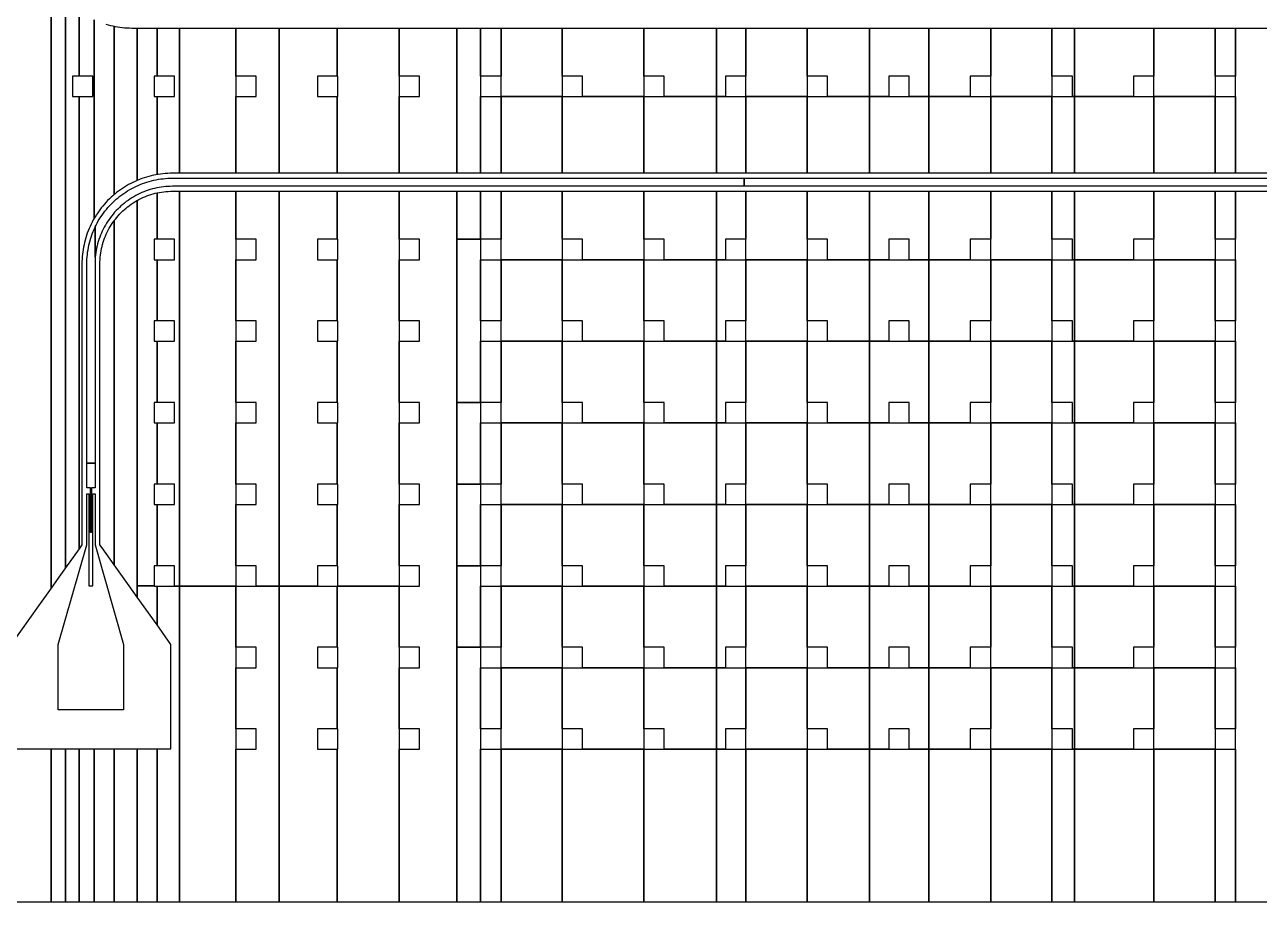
# Model space of a CAD drawing. Extents: x -4500 to 4500, y -3250 to 3250.
# Drawn here: x -1071 to 442, y -3250 to -2175 of the extents above; entities that cross this region are included whole.
import ezdxf

# ---------------------------------------------------------------- set-up
doc = ezdxf.new("R2010")
doc.units = 0
for name, color, linetype in [('L1D10', 1, 'CONTINUOUS'), ('L1D100', 4, 'CONTINUOUS'), ('L1D11', 2, 'CONTINUOUS')]:
    doc.layers.add(name, color=color, linetype=linetype)

# ---------------------------------------------------------------- blocks, each defined once
blk = doc.blocks.new('TOP_main_1_Cheese_100')
at = {"layer": 'L1D100'}
for points in [[(-1038.924, -2117.582), (-1038.924, -2865.181), (-1054.24, -2886.658), (-1087.5, -2933.299)], [(-985.869, -2168.599), (-985.869, -2411.656), (-987.1, -2413.81), (-988.497, -2416.413), (-989.825, -2419.053), (-991.081, -2421.728), (-992.266, -2424.434), (-993.379, -2427.172), (-994.418, -2429.938), (-995.384, -2432.731), (-996.274, -2435.548), (-997.09, -2438.388), (-997.829, -2441.249), (-998.492, -2444.129), (-999.078, -2447.025), (-999.587, -2449.936), (-1000.018, -2452.859), (-1000.371, -2455.792), (-1000.646, -2458.735), (-1000.843, -2461.683), (-1000.961, -2464.635), (-1001, -2467.59), (-1001, -2812), (-1004.572, -2817.009), (-1004.572, -2262.5), (-987.5, -2262.5), (-987.5, -2237.5), (-1004.572, -2237.5), (-1004.572, -2157.751)], [(-971.873, -2173.874), (-969.033, -2174.69), (-966.172, -2175.429), (-963.293, -2176.092), (-961.462, -2176.462), (-961.462, -2382.669), (-963.098, -2384.062), (-965.296, -2386.037), (-967.44, -2388.07), (-969.53, -2390.16), (-971.563, -2392.304), (-973.538, -2394.502), (-975.454, -2396.751), (-976.354, -2397.867), (-977.309, -2399.051), (-979.103, -2401.399), (-980.833, -2403.794), (-982.5, -2406.235), (-983.548, -2407.862), (-984.1, -2408.719), (-985.634, -2411.244), (-985.869, -2411.656), (-985.869, -2168.599)], [(506.006, -3250), (412.5, -3250), (412.5, -2378.6), (506.006, -2378.6)]]:
    blk.add_lwpolyline(points, dxfattribs=at)
for points in [[(-1038.924, -2865.181), (-1038.924, -2117.582), (-1038.319, -2118.787), (-1036.921, -2121.39), (-1035.455, -2123.956), (-1033.921, -2126.481), (-1032.321, -2128.965), (-1030.655, -2131.406), (-1029.351, -2133.21), (-1028.924, -2133.801), (-1027.131, -2136.149), (-1025.275, -2138.449), (-1023.359, -2140.698), (-1021.384, -2142.896), (-1020.981, -2143.32), (-1020.981, -2840.02), (-1029.351, -2851.757)], [(-1020.981, -2840.02), (-1020.981, -2143.32), (-1019.351, -2145.04), (-1017.262, -2147.13), (-1015.117, -2149.163), (-1012.92, -2151.138), (-1010.67, -2153.054), (-1008.37, -2154.909), (-1006.022, -2156.703), (-1004.572, -2157.751), (-1004.572, -2237.5), (-1012.5, -2237.5), (-1012.5, -2262.5), (-1004.572, -2262.5), (-1004.572, -2817.009)], [(-961.462, -2382.669), (-961.462, -2176.462), (-960.397, -2176.678), (-957.486, -2177.187), (-954.563, -2177.618), (-951.629, -2177.971), (-948.687, -2178.246), (-945.739, -2178.443), (-945.175, -2178.465), (-942.786, -2178.561), (-939.831, -2178.6), (-933.351, -2178.6), (-933.351, -2365.415), (-935.872, -2366.519), (-938.547, -2367.775), (-941.187, -2369.103), (-943.79, -2370.5), (-945.175, -2371.292), (-946.356, -2371.966), (-948.881, -2373.5), (-951.365, -2375.1), (-953.806, -2376.767), (-956.201, -2378.497), (-958.549, -2380.291), (-960.849, -2382.146)], [(-933.351, -2365.415), (-933.351, -2178.6), (-909, -2178.6), (-909, -2237.5), (-912.5, -2237.5), (-912.5, -2262.5), (-909, -2262.5), (-909, -2358.247), (-910.575, -2358.522), (-913.471, -2359.108), (-916.351, -2359.771), (-919.212, -2360.51), (-922.052, -2361.326), (-924.869, -2362.216), (-927.662, -2363.182), (-930.428, -2364.221), (-933.166, -2365.334)], [(-909, -2358.247), (-909, -2262.5), (-887.5, -2262.5), (-887.5, -2237.5), (-909, -2237.5), (-909, -2178.6), (-881.533, -2178.6), (-881.533, -2356.6), (-890.01, -2356.6), (-892.965, -2356.639), (-895.917, -2356.757), (-898.865, -2356.954), (-901.808, -2357.229), (-904.741, -2357.582), (-907.664, -2358.013)], [(-881.533, -2356.6), (-881.533, -2178.6), (-812.5, -2178.6), (-812.5, -2356.6)], [(-812.5, -2356.6), (-812.5, -2262.5), (-787.5, -2262.5), (-787.5, -2237.5), (-812.5, -2237.5), (-812.5, -2178.6), (-759.269, -2178.6), (-759.269, -2356.6)], [(-759.269, -2356.6), (-759.269, -2178.6), (-688.166, -2178.6), (-688.166, -2237.5), (-712.5, -2237.5), (-712.5, -2262.5), (-688.166, -2262.5), (-688.166, -2356.6)], [(-688.166, -2356.6), (-688.166, -2262.5), (-687.5, -2262.5), (-687.5, -2237.5), (-688.166, -2237.5), (-688.166, -2178.6), (-612.5, -2178.6), (-612.5, -2356.6)], [(-612.5, -2356.6), (-612.5, -2262.5), (-587.5, -2262.5), (-587.5, -2237.5), (-612.5, -2237.5), (-612.5, -2178.6), (-541.621, -2178.6), (-541.621, -2356.6)], [(-541.621, -2356.6), (-541.621, -2178.6), (-512.5, -2178.6), (-512.5, -2356.6)], [(-512.5, -2237.5), (-512.5, -2178.6), (-487.5, -2178.6), (-487.5, -2237.5)], [(-487.5, -2262.5), (-487.5, -2178.6), (-412.5, -2178.6), (-412.5, -2262.5)], [(-387.5, -2262.5), (-387.5, -2237.5), (-412.5, -2237.5), (-412.5, -2178.6), (-312.5, -2178.6), (-312.5, -2262.5)], [(-287.5, -2262.5), (-287.5, -2237.5), (-312.5, -2237.5), (-312.5, -2178.6), (-223.313, -2178.6), (-223.313, -2262.5)], [(-223.313, -2262.5), (-223.313, -2178.6), (-187.5, -2178.6), (-187.5, -2237.5), (-212.5, -2237.5), (-212.5, -2262.5)], [(-187.5, -2262.5), (-187.5, -2178.6), (-112.5, -2178.6), (-112.5, -2262.5)], [(-87.5, -2262.5), (-87.5, -2237.5), (-112.5, -2237.5), (-112.5, -2178.6), (-35.922, -2178.6), (-35.922, -2262.5)], [(-35.922, -2262.5), (-35.922, -2178.6), (36.508, -2178.6), (36.508, -2262.5), (12.5, -2262.5), (12.5, -2237.5), (-12.5, -2237.5), (-12.5, -2262.5)], [(36.508, -2262.5), (36.508, -2178.6), (112.5, -2178.6), (112.5, -2237.5), (87.5, -2237.5), (87.5, -2262.5)], [(112.5, -2262.5), (112.5, -2178.6), (187.5, -2178.6), (187.5, -2262.5)], [(212.5, -2262.5), (212.5, -2237.5), (187.5, -2237.5), (187.5, -2178.6), (214.98, -2178.6), (214.98, -2262.5)], [(214.98, -2262.5), (214.98, -2178.6), (312.5, -2178.6), (312.5, -2237.5), (287.5, -2237.5), (287.5, -2262.5)], [(312.5, -2262.5), (312.5, -2178.6), (387.5, -2178.6), (387.5, -2262.5)], [(387.5, -2237.5), (387.5, -2178.6), (412.5, -2178.6), (412.5, -2237.5)], [(412.5, -2356.6), (412.5, -2178.6), (506.006, -2178.6), (506.006, -2237.5), (487.5, -2237.5), (487.5, -2262.5), (506.006, -2262.5), (506.006, -2356.6)], [(-512.5, -2356.6), (-512.5, -2262.5), (-487.5, -2262.5), (-487.5, -2356.6)], [(-487.5, -2356.6), (-487.5, -2262.5), (-412.5, -2262.5), (-412.5, -2356.6)], [(-412.5, -2356.6), (-412.5, -2262.5), (-312.5, -2262.5), (-312.5, -2356.6)], [(-312.5, -2356.6), (-312.5, -2262.5), (-223.313, -2262.5), (-223.313, -2356.6)], [(-223.313, -2356.6), (-223.313, -2262.5), (-187.5, -2262.5), (-187.5, -2356.6)], [(-187.5, -2356.6), (-187.5, -2262.5), (-112.5, -2262.5), (-112.5, -2356.6)], [(-112.5, -2356.6), (-112.5, -2262.5), (-35.922, -2262.5), (-35.922, -2356.6)], [(-35.922, -2356.6), (-35.922, -2262.5), (36.508, -2262.5), (36.508, -2356.6)], [(36.508, -2356.6), (36.508, -2262.5), (112.5, -2262.5), (112.5, -2356.6)], [(112.5, -2356.6), (112.5, -2262.5), (187.5, -2262.5), (187.5, -2356.6)], [(187.5, -2356.6), (187.5, -2262.5), (214.98, -2262.5), (214.98, -2356.6)], [(214.98, -2356.6), (214.98, -2262.5), (312.5, -2262.5), (312.5, -2356.6)], [(312.5, -2356.6), (312.5, -2262.5), (387.5, -2262.5), (387.5, -2356.6)], [(387.5, -2356.6), (387.5, -2262.5), (412.5, -2262.5), (412.5, -2356.6)], [(-933.351, -2876.013), (-943.206, -2862.194), (-945.175, -2859.432), (-961.462, -2836.593), (-961.462, -2414.553), (-960.061, -2412.708), (-958.372, -2410.617), (-956.62, -2408.579), (-954.807, -2406.594), (-952.935, -2404.665), (-951.006, -2402.793), (-949.021, -2400.98), (-946.983, -2399.228), (-945.175, -2397.768), (-944.892, -2397.539), (-942.751, -2395.913), (-940.562, -2394.353), (-938.327, -2392.859), (-936.048, -2391.434), (-933.727, -2390.078), (-933.351, -2389.874)], [(-933.351, -2862.194), (-933.351, -2389.874), (-931.366, -2388.793), (-928.967, -2387.58), (-926.533, -2386.44), (-924.065, -2385.374), (-921.566, -2384.383), (-919.039, -2383.468), (-916.485, -2382.629), (-913.907, -2381.869), (-911.307, -2381.186), (-909, -2380.654), (-909, -2437.5), (-912.5, -2437.5), (-912.5, -2462.5), (-909, -2462.5), (-909, -2537.5), (-912.5, -2537.5), (-912.5, -2562.5), (-909, -2562.5), (-909, -2637.5), (-912.5, -2637.5), (-912.5, -2662.5), (-909, -2662.5), (-909, -2737.5), (-912.5, -2737.5), (-912.5, -2762.5), (-909, -2762.5), (-909, -2837.5), (-912.5, -2837.5), (-912.5, -2862.194)], [(-887.5, -2862.5), (-887.5, -2837.5), (-909, -2837.5), (-909, -2762.5), (-887.5, -2762.5), (-887.5, -2737.5), (-909, -2737.5), (-909, -2662.5), (-887.5, -2662.5), (-887.5, -2637.5), (-909, -2637.5), (-909, -2562.5), (-887.5, -2562.5), (-887.5, -2537.5), (-909, -2537.5), (-909, -2462.5), (-887.5, -2462.5), (-887.5, -2437.5), (-909, -2437.5), (-909, -2380.654), (-908.687, -2380.582), (-906.051, -2380.058), (-903.4, -2379.613), (-900.737, -2379.249), (-898.063, -2378.965), (-895.383, -2378.762), (-892.698, -2378.641), (-890.01, -2378.6), (-881.533, -2378.6), (-881.533, -2862.5)], [(-881.533, -2862.5), (-881.533, -2378.6), (-812.5, -2378.6), (-812.5, -2862.5)], [(-787.5, -2862.5), (-787.5, -2837.5), (-812.5, -2837.5), (-812.5, -2762.5), (-787.5, -2762.5), (-787.5, -2737.5), (-812.5, -2737.5), (-812.5, -2662.5), (-787.5, -2662.5), (-787.5, -2637.5), (-812.5, -2637.5), (-812.5, -2562.5), (-787.5, -2562.5), (-787.5, -2537.5), (-812.5, -2537.5), (-812.5, -2462.5), (-787.5, -2462.5), (-787.5, -2437.5), (-812.5, -2437.5), (-812.5, -2378.6), (-759.269, -2378.6), (-759.269, -2862.5)], [(-759.269, -2862.5), (-759.269, -2378.6), (-688.166, -2378.6), (-688.166, -2437.5), (-712.5, -2437.5), (-712.5, -2462.5), (-688.166, -2462.5), (-688.166, -2537.5), (-712.5, -2537.5), (-712.5, -2562.5), (-688.166, -2562.5), (-688.166, -2637.5), (-712.5, -2637.5), (-712.5, -2662.5), (-688.166, -2662.5), (-688.166, -2737.5), (-712.5, -2737.5), (-712.5, -2762.5), (-688.166, -2762.5), (-688.166, -2837.5), (-712.5, -2837.5), (-712.5, -2862.5)], [(-687.5, -2862.5), (-687.5, -2837.5), (-688.166, -2837.5), (-688.166, -2762.5), (-687.5, -2762.5), (-687.5, -2737.5), (-688.166, -2737.5), (-688.166, -2662.5), (-687.5, -2662.5), (-687.5, -2637.5), (-688.166, -2637.5), (-688.166, -2562.5), (-687.5, -2562.5), (-687.5, -2537.5), (-688.166, -2537.5), (-688.166, -2462.5), (-687.5, -2462.5), (-687.5, -2437.5), (-688.166, -2437.5), (-688.166, -2378.6), (-612.5, -2378.6), (-612.5, -2862.5)], [(-612.5, -3250), (-612.5, -3062.5), (-587.5, -3062.5), (-587.5, -3037.5), (-612.5, -3037.5), (-612.5, -2962.5), (-587.5, -2962.5), (-587.5, -2937.5), (-612.5, -2937.5), (-612.5, -2862.5), (-587.5, -2862.5), (-587.5, -2837.5), (-612.5, -2837.5), (-612.5, -2762.5), (-587.5, -2762.5), (-587.5, -2737.5), (-612.5, -2737.5), (-612.5, -2662.5), (-587.5, -2662.5), (-587.5, -2637.5), (-612.5, -2637.5), (-612.5, -2562.5), (-587.5, -2562.5), (-587.5, -2537.5), (-612.5, -2537.5), (-612.5, -2462.5), (-587.5, -2462.5), (-587.5, -2437.5), (-612.5, -2437.5), (-612.5, -2378.6), (-541.621, -2378.6), (-541.621, -3250)], [(-541.621, -2437.5), (-541.621, -2378.6), (-512.5, -2378.6), (-512.5, -2437.5)], [(-512.5, -2437.5), (-512.5, -2378.6), (-487.5, -2378.6), (-487.5, -2437.5)], [(-487.5, -2462.5), (-487.5, -2378.6), (-412.5, -2378.6), (-412.5, -2462.5)], [(-387.5, -2462.5), (-387.5, -2437.5), (-412.5, -2437.5), (-412.5, -2378.6), (-312.5, -2378.6), (-312.5, -2462.5)], [(-287.5, -2462.5), (-287.5, -2437.5), (-312.5, -2437.5), (-312.5, -2378.6), (-223.313, -2378.6), (-223.313, -2462.5)], [(-223.313, -2462.5), (-223.313, -2378.6), (-187.5, -2378.6), (-187.5, -2437.5), (-212.5, -2437.5), (-212.5, -2462.5)], [(-187.5, -2462.5), (-187.5, -2378.6), (-112.5, -2378.6), (-112.5, -2462.5)], [(-87.5, -2462.5), (-87.5, -2437.5), (-112.5, -2437.5), (-112.5, -2378.6), (-35.922, -2378.6), (-35.922, -2462.5)], [(-35.922, -2462.5), (-35.922, -2378.6), (36.508, -2378.6), (36.508, -2462.5), (12.5, -2462.5), (12.5, -2437.5), (-12.5, -2437.5), (-12.5, -2462.5)], [(36.508, -2462.5), (36.508, -2378.6), (112.5, -2378.6), (112.5, -2437.5), (87.5, -2437.5), (87.5, -2462.5)], [(112.5, -2462.5), (112.5, -2378.6), (187.5, -2378.6), (187.5, -2462.5)], [(212.5, -2462.5), (212.5, -2437.5), (187.5, -2437.5), (187.5, -2378.6), (214.98, -2378.6), (214.98, -2462.5)], [(214.98, -2462.5), (214.98, -2378.6), (312.5, -2378.6), (312.5, -2437.5), (287.5, -2437.5), (287.5, -2462.5)], [(312.5, -2462.5), (312.5, -2378.6), (387.5, -2378.6), (387.5, -2462.5)], [(387.5, -2437.5), (387.5, -2378.6), (412.5, -2378.6), (412.5, -2437.5)], [(-961.462, -2836.593), (-976.354, -2815.71), (-979, -2812), (-979, -2467.59), (-978.959, -2464.902), (-978.85, -2462.5), (-978.838, -2462.217), (-978.635, -2459.537), (-978.351, -2456.863), (-977.987, -2454.2), (-977.542, -2451.549), (-977.018, -2448.913), (-976.414, -2446.293), (-976.354, -2446.065), (-975.731, -2443.693), (-974.971, -2441.115), (-974.132, -2438.561), (-973.217, -2436.034), (-972.226, -2433.535), (-971.16, -2431.067), (-970.02, -2428.633), (-968.807, -2426.234), (-967.522, -2423.873), (-966.166, -2421.552), (-964.741, -2419.273), (-963.247, -2417.038), (-961.687, -2414.849), (-961.462, -2414.553)], [(-541.621, -2637.5), (-541.621, -2437.5), (-512.5, -2437.5), (-512.5, -2637.5)], [(-512.5, -2537.5), (-512.5, -2462.5), (-487.5, -2462.5), (-487.5, -2537.5)], [(-487.5, -2562.5), (-487.5, -2462.5), (-412.5, -2462.5), (-412.5, -2562.5)], [(-387.5, -2562.5), (-387.5, -2537.5), (-412.5, -2537.5), (-412.5, -2462.5), (-312.5, -2462.5), (-312.5, -2562.5)], [(-287.5, -2562.5), (-287.5, -2537.5), (-312.5, -2537.5), (-312.5, -2462.5), (-223.313, -2462.5), (-223.313, -2562.5)], [(-223.313, -2562.5), (-223.313, -2462.5), (-187.5, -2462.5), (-187.5, -2537.5), (-212.5, -2537.5), (-212.5, -2562.5)], [(-187.5, -2562.5), (-187.5, -2462.5), (-112.5, -2462.5), (-112.5, -2562.5)], [(-87.5, -2562.5), (-87.5, -2537.5), (-112.5, -2537.5), (-112.5, -2462.5), (-35.922, -2462.5), (-35.922, -2562.5)], [(-35.922, -2562.5), (-35.922, -2462.5), (36.508, -2462.5), (36.508, -2562.5), (12.5, -2562.5), (12.5, -2537.5), (-12.5, -2537.5), (-12.5, -2562.5)], [(36.508, -2562.5), (36.508, -2462.5), (112.5, -2462.5), (112.5, -2537.5), (87.5, -2537.5), (87.5, -2562.5)], [(112.5, -2562.5), (112.5, -2462.5), (187.5, -2462.5), (187.5, -2562.5)], [(212.5, -2562.5), (212.5, -2537.5), (187.5, -2537.5), (187.5, -2462.5), (214.98, -2462.5), (214.98, -2562.5)], [(214.98, -2562.5), (214.98, -2462.5), (312.5, -2462.5), (312.5, -2537.5), (287.5, -2537.5), (287.5, -2562.5)], [(312.5, -2562.5), (312.5, -2462.5), (387.5, -2462.5), (387.5, -2562.5)], [(387.5, -2537.5), (387.5, -2462.5), (412.5, -2462.5), (412.5, -2537.5)], [(-512.5, -2637.5), (-512.5, -2562.5), (-487.5, -2562.5), (-487.5, -2637.5)], [(-487.5, -2662.5), (-487.5, -2562.5), (-412.5, -2562.5), (-412.5, -2662.5)], [(-387.5, -2662.5), (-387.5, -2637.5), (-412.5, -2637.5), (-412.5, -2562.5), (-312.5, -2562.5), (-312.5, -2662.5)], [(-287.5, -2662.5), (-287.5, -2637.5), (-312.5, -2637.5), (-312.5, -2562.5), (-223.313, -2562.5), (-223.313, -2662.5)], [(-223.313, -2662.5), (-223.313, -2562.5), (-187.5, -2562.5), (-187.5, -2637.5), (-212.5, -2637.5), (-212.5, -2662.5)], [(-187.5, -2662.5), (-187.5, -2562.5), (-112.5, -2562.5), (-112.5, -2662.5)], [(-87.5, -2662.5), (-87.5, -2637.5), (-112.5, -2637.5), (-112.5, -2562.5), (-35.922, -2562.5), (-35.922, -2662.5)], [(-35.922, -2662.5), (-35.922, -2562.5), (36.508, -2562.5), (36.508, -2662.5), (12.5, -2662.5), (12.5, -2637.5), (-12.5, -2637.5), (-12.5, -2662.5)], [(36.508, -2662.5), (36.508, -2562.5), (112.5, -2562.5), (112.5, -2637.5), (87.5, -2637.5), (87.5, -2662.5)], [(112.5, -2662.5), (112.5, -2562.5), (187.5, -2562.5), (187.5, -2662.5)], [(212.5, -2662.5), (212.5, -2637.5), (187.5, -2637.5), (187.5, -2562.5), (214.98, -2562.5), (214.98, -2662.5)], [(214.98, -2662.5), (214.98, -2562.5), (312.5, -2562.5), (312.5, -2637.5), (287.5, -2637.5), (287.5, -2662.5)], [(312.5, -2662.5), (312.5, -2562.5), (387.5, -2562.5), (387.5, -2662.5)], [(387.5, -2637.5), (387.5, -2562.5), (412.5, -2562.5), (412.5, -2637.5)], [(-541.621, -2737.5), (-541.621, -2637.5), (-512.5, -2637.5), (-512.5, -2737.5)], [(-512.5, -2737.5), (-512.5, -2662.5), (-487.5, -2662.5), (-487.5, -2737.5)], [(-487.5, -2762.5), (-487.5, -2662.5), (-412.5, -2662.5), (-412.5, -2762.5)], [(-387.5, -2762.5), (-387.5, -2737.5), (-412.5, -2737.5), (-412.5, -2662.5), (-312.5, -2662.5), (-312.5, -2762.5)], [(-287.5, -2762.5), (-287.5, -2737.5), (-312.5, -2737.5), (-312.5, -2662.5), (-223.313, -2662.5), (-223.313, -2762.5)], [(-223.313, -2762.5), (-223.313, -2662.5), (-187.5, -2662.5), (-187.5, -2737.5), (-212.5, -2737.5), (-212.5, -2762.5)], [(-187.5, -2762.5), (-187.5, -2662.5), (-112.5, -2662.5), (-112.5, -2762.5)], [(-87.5, -2762.5), (-87.5, -2737.5), (-112.5, -2737.5), (-112.5, -2662.5), (-35.922, -2662.5), (-35.922, -2762.5)], [(-35.922, -2762.5), (-35.922, -2662.5), (36.508, -2662.5), (36.508, -2762.5), (12.5, -2762.5), (12.5, -2737.5), (-12.5, -2737.5), (-12.5, -2762.5)], [(36.508, -2762.5), (36.508, -2662.5), (112.5, -2662.5), (112.5, -2737.5), (87.5, -2737.5), (87.5, -2762.5)], [(112.5, -2762.5), (112.5, -2662.5), (187.5, -2662.5), (187.5, -2762.5)], [(212.5, -2762.5), (212.5, -2737.5), (187.5, -2737.5), (187.5, -2662.5), (214.98, -2662.5), (214.98, -2762.5)], [(214.98, -2762.5), (214.98, -2662.5), (312.5, -2662.5), (312.5, -2737.5), (287.5, -2737.5), (287.5, -2762.5)], [(312.5, -2762.5), (312.5, -2662.5), (387.5, -2662.5), (387.5, -2762.5)], [(387.5, -2737.5), (387.5, -2662.5), (412.5, -2662.5), (412.5, -2737.5)], [(-541.621, -2837.5), (-541.621, -2737.5), (-512.5, -2737.5), (-512.5, -2837.5)], [(-512.5, -2837.5), (-512.5, -2762.5), (-487.5, -2762.5), (-487.5, -2837.5)], [(-487.5, -2862.5), (-487.5, -2762.5), (-412.5, -2762.5), (-412.5, -2862.5)], [(-387.5, -2862.5), (-387.5, -2837.5), (-412.5, -2837.5), (-412.5, -2762.5), (-312.5, -2762.5), (-312.5, -2862.5)], [(-287.5, -2862.5), (-287.5, -2837.5), (-312.5, -2837.5), (-312.5, -2762.5), (-223.313, -2762.5), (-223.313, -2862.5)], [(-223.313, -2862.5), (-223.313, -2762.5), (-187.5, -2762.5), (-187.5, -2837.5), (-212.5, -2837.5), (-212.5, -2862.5)], [(-187.5, -2862.5), (-187.5, -2762.5), (-112.5, -2762.5), (-112.5, -2862.5)], [(-87.5, -2862.5), (-87.5, -2837.5), (-112.5, -2837.5), (-112.5, -2762.5), (-35.922, -2762.5), (-35.922, -2862.5)], [(-35.922, -2862.5), (-35.922, -2762.5), (36.508, -2762.5), (36.508, -2862.5), (12.5, -2862.5), (12.5, -2837.5), (-12.5, -2837.5), (-12.5, -2862.5)], [(36.508, -2862.5), (36.508, -2762.5), (112.5, -2762.5), (112.5, -2837.5), (87.5, -2837.5), (87.5, -2862.5)], [(112.5, -2862.5), (112.5, -2762.5), (187.5, -2762.5), (187.5, -2862.5)], [(212.5, -2862.5), (212.5, -2837.5), (187.5, -2837.5), (187.5, -2762.5), (214.98, -2762.5), (214.98, -2862.5)], [(214.98, -2862.5), (214.98, -2762.5), (312.5, -2762.5), (312.5, -2837.5), (287.5, -2837.5), (287.5, -2862.5)], [(312.5, -2862.5), (312.5, -2762.5), (387.5, -2762.5), (387.5, -2862.5)], [(387.5, -2837.5), (387.5, -2762.5), (412.5, -2762.5), (412.5, -2837.5)], [(-541.621, -2937.5), (-541.621, -2837.5), (-512.5, -2837.5), (-512.5, -2937.5)], [(-909, -2910.161), (-933.351, -2876.013), (-933.351, -2862.194), (-912.5, -2862.194), (-912.282, -2862.5), (-909, -2862.5)], [(-909, -3250), (-909, -3062), (-892, -3062), (-892, -2934), (-909, -2910.161), (-909, -2862.5), (-881.533, -2862.5), (-881.533, -3250)], [(-881.533, -3250), (-881.533, -2862.5), (-812.5, -2862.5), (-812.5, -3250)], [(-812.5, -3250), (-812.5, -3062.5), (-787.5, -3062.5), (-787.5, -3037.5), (-812.5, -3037.5), (-812.5, -2962.5), (-787.5, -2962.5), (-787.5, -2937.5), (-812.5, -2937.5), (-812.5, -2862.5), (-759.269, -2862.5), (-759.269, -3250)], [(-759.269, -3250), (-759.269, -2862.5), (-688.166, -2862.5), (-688.166, -2937.5), (-712.5, -2937.5), (-712.5, -2962.5), (-688.166, -2962.5), (-688.166, -3037.5), (-712.5, -3037.5), (-712.5, -3062.5), (-688.166, -3062.5), (-688.166, -3250)], [(-688.166, -3250), (-688.166, -3062.5), (-687.5, -3062.5), (-687.5, -3037.5), (-688.166, -3037.5), (-688.166, -2962.5), (-687.5, -2962.5), (-687.5, -2937.5), (-688.166, -2937.5), (-688.166, -2862.5), (-612.5, -2862.5), (-612.5, -3250)], [(-512.5, -2937.5), (-512.5, -2862.5), (-487.5, -2862.5), (-487.5, -2937.5)], [(-487.5, -2962.5), (-487.5, -2862.5), (-412.5, -2862.5), (-412.5, -2962.5)], [(-387.5, -2962.5), (-387.5, -2937.5), (-412.5, -2937.5), (-412.5, -2862.5), (-312.5, -2862.5), (-312.5, -2962.5)], [(-287.5, -2962.5), (-287.5, -2937.5), (-312.5, -2937.5), (-312.5, -2862.5), (-223.313, -2862.5), (-223.313, -2962.5)], [(-223.313, -2962.5), (-223.313, -2862.5), (-187.5, -2862.5), (-187.5, -2937.5), (-212.5, -2937.5), (-212.5, -2962.5)], [(-187.5, -2962.5), (-187.5, -2862.5), (-112.5, -2862.5), (-112.5, -2962.5)], [(-87.5, -2962.5), (-87.5, -2937.5), (-112.5, -2937.5), (-112.5, -2862.5), (-35.922, -2862.5), (-35.922, -2962.5)], [(-35.922, -2962.5), (-35.922, -2862.5), (36.508, -2862.5), (36.508, -2962.5), (12.5, -2962.5), (12.5, -2937.5), (-12.5, -2937.5), (-12.5, -2962.5)], [(36.508, -2962.5), (36.508, -2862.5), (112.5, -2862.5), (112.5, -2937.5), (87.5, -2937.5), (87.5, -2962.5)], [(112.5, -2962.5), (112.5, -2862.5), (187.5, -2862.5), (187.5, -2962.5)], [(212.5, -2962.5), (212.5, -2937.5), (187.5, -2937.5), (187.5, -2862.5), (214.98, -2862.5), (214.98, -2962.5)], [(214.98, -2962.5), (214.98, -2862.5), (312.5, -2862.5), (312.5, -2937.5), (287.5, -2937.5), (287.5, -2962.5)], [(312.5, -2962.5), (312.5, -2862.5), (387.5, -2862.5), (387.5, -2962.5)], [(387.5, -2937.5), (387.5, -2862.5), (412.5, -2862.5), (412.5, -2937.5)], [(-541.621, -3250), (-541.621, -2937.5), (-512.5, -2937.5), (-512.5, -3250)], [(-512.5, -3037.5), (-512.5, -2962.5), (-487.5, -2962.5), (-487.5, -3037.5)], [(-487.5, -3062.5), (-487.5, -2962.5), (-412.5, -2962.5), (-412.5, -3062.5)], [(-387.5, -3062.5), (-387.5, -3037.5), (-412.5, -3037.5), (-412.5, -2962.5), (-312.5, -2962.5), (-312.5, -3062.5)], [(-287.5, -3062.5), (-287.5, -3037.5), (-312.5, -3037.5), (-312.5, -2962.5), (-223.313, -2962.5), (-223.313, -3062.5)], [(-223.313, -3062.5), (-223.313, -2962.5), (-187.5, -2962.5), (-187.5, -3037.5), (-212.5, -3037.5), (-212.5, -3062.5)], [(-187.5, -3062.5), (-187.5, -2962.5), (-112.5, -2962.5), (-112.5, -3062.5)], [(-87.5, -3062.5), (-87.5, -3037.5), (-112.5, -3037.5), (-112.5, -2962.5), (-35.922, -2962.5), (-35.922, -3062.5)], [(-35.922, -3062.5), (-35.922, -2962.5), (36.508, -2962.5), (36.508, -3062.5), (12.5, -3062.5), (12.5, -3037.5), (-12.5, -3037.5), (-12.5, -3062.5)], [(36.508, -3062.5), (36.508, -2962.5), (112.5, -2962.5), (112.5, -3037.5), (87.5, -3037.5), (87.5, -3062.5)], [(112.5, -3062.5), (112.5, -2962.5), (187.5, -2962.5), (187.5, -3062.5)], [(212.5, -3062.5), (212.5, -3037.5), (187.5, -3037.5), (187.5, -2962.5), (214.98, -2962.5), (214.98, -3062.5)], [(214.98, -3062.5), (214.98, -2962.5), (312.5, -2962.5), (312.5, -3037.5), (287.5, -3037.5), (287.5, -3062.5)], [(312.5, -3062.5), (312.5, -2962.5), (387.5, -2962.5), (387.5, -3062.5)], [(387.5, -3037.5), (387.5, -2962.5), (412.5, -2962.5), (412.5, -3037.5)], [(-1087.5, -3250), (-1087.5, -3062), (-1038.924, -3062), (-1038.924, -3250)], [(-1038.924, -3250), (-1038.924, -3062), (-1020.981, -3062), (-1020.981, -3250)], [(-1020.981, -3250), (-1020.981, -3062), (-1004.572, -3062), (-1004.572, -3250)], [(-1004.572, -3250), (-1004.572, -3062), (-985.869, -3062), (-985.869, -3250)], [(-985.869, -3250), (-985.869, -3062), (-961.462, -3062), (-961.462, -3250)], [(-961.462, -3250), (-961.462, -3062), (-933.351, -3062), (-933.351, -3250)], [(-933.351, -3250), (-933.351, -3062), (-909, -3062), (-909, -3250)], [(-512.5, -3250), (-512.5, -3062.5), (-487.5, -3062.5), (-487.5, -3250)], [(-487.5, -3250), (-487.5, -3062.5), (-412.5, -3062.5), (-412.5, -3250)], [(-412.5, -3250), (-412.5, -3062.5), (-312.5, -3062.5), (-312.5, -3250)], [(-312.5, -3250), (-312.5, -3062.5), (-223.313, -3062.5), (-223.313, -3250)], [(-223.313, -3250), (-223.313, -3062.5), (-187.5, -3062.5), (-187.5, -3250)], [(-187.5, -3250), (-187.5, -3062.5), (-112.5, -3062.5), (-112.5, -3250)], [(-112.5, -3250), (-112.5, -3062.5), (-35.922, -3062.5), (-35.922, -3250)], [(-35.922, -3250), (-35.922, -3062.5), (36.508, -3062.5), (36.508, -3250)], [(36.508, -3250), (36.508, -3062.5), (112.5, -3062.5), (112.5, -3250)], [(112.5, -3250), (112.5, -3062.5), (187.5, -3062.5), (187.5, -3250)], [(187.5, -3250), (187.5, -3062.5), (214.98, -3062.5), (214.98, -3250)], [(214.98, -3250), (214.98, -3062.5), (312.5, -3062.5), (312.5, -3250)], [(312.5, -3250), (312.5, -3062.5), (387.5, -3062.5), (387.5, -3250)], [(387.5, -3250), (387.5, -3062.5), (412.5, -3062.5), (412.5, -3250)]]:
    blk.add_lwpolyline(points, close=True, dxfattribs=at)
blk = doc.blocks.new('TOP_main_1')
at = {"layer": 'L1D10'}
for points in [[(-990.5, -2797), (-990.5, -2742), (-995, -2742), (-995, -2712), (-985, -2712), (-985, -2742), (-989.5, -2742), (-989.5, -2797), (-989.5, -2797)], [(-1030, -3014), (-1030, -2934), (-995, -2812), (-995, -2812), (-995, -2749.5), (-992.5, -2749.5), (-992.5, -2862), (-987.5, -2862), (-987.5, -2749.5), (-985, -2749.5), (-985, -2812), (-950, -2934), (-950, -3014)]]:
    blk.add_lwpolyline(points, close=True, dxfattribs=at)
at = {"layer": 'L1D11'}
blk.add_lwpolyline([(949.831, -2372.6), (-189.639, -2372.6), (-189.639, -2362.6), (949.831, -2362.6)], dxfattribs=at)
for points in [[(-984.639, -2459.311), (-984.639, -2422.128), (-983.688, -2420.184), (-982.346, -2417.62), (-980.934, -2415.095), (-979.453, -2412.61), (-977.904, -2410.166), (-976.288, -2407.766), (-974.607, -2405.411), (-972.862, -2403.104), (-971.054, -2400.845), (-969.184, -2398.638), (-967.254, -2396.482), (-965.265, -2394.381), (-963.219, -2392.335), (-961.118, -2390.346), (-958.962, -2388.416), (-956.755, -2386.546), (-954.496, -2384.738), (-952.189, -2382.993), (-949.834, -2381.312), (-947.434, -2379.696), (-944.99, -2378.147), (-942.505, -2376.666), (-939.98, -2375.254), (-937.416, -2373.912), (-934.817, -2372.642), (-932.184, -2371.443), (-929.519, -2370.317), (-926.823, -2369.266), (-924.1, -2368.289), (-921.351, -2367.387), (-918.578, -2366.561), (-915.784, -2365.813), (-912.969, -2365.141), (-910.138, -2364.547), (-907.291, -2364.032), (-904.431, -2363.595), (-901.56, -2363.237), (-898.68, -2362.959), (-895.794, -2362.759), (-892.903, -2362.64), (-890.01, -2362.6), (-189.639, -2362.6), (-189.639, -2372.6), (-890.01, -2372.6), (-892.773, -2372.64), (-895.533, -2372.761), (-898.289, -2372.961), (-901.038, -2373.242), (-903.777, -2373.603), (-906.505, -2374.043), (-909.219, -2374.562), (-911.916, -2375.16), (-914.595, -2375.837), (-917.253, -2376.591), (-919.889, -2377.421), (-922.498, -2378.329), (-925.081, -2379.311), (-927.634, -2380.369), (-930.155, -2381.5), (-932.641, -2382.704), (-935.092, -2383.98), (-937.505, -2385.326), (-939.878, -2386.742), (-942.208, -2388.227), (-944.494, -2389.779), (-946.734, -2391.396), (-948.926, -2393.078), (-951.068, -2394.823), (-953.159, -2396.63), (-955.196, -2398.497), (-957.178, -2400.422), (-959.103, -2402.404), (-960.97, -2404.441), (-962.777, -2406.532), (-964.522, -2408.674), (-966.204, -2410.866), (-967.821, -2413.106), (-969.373, -2415.392), (-970.858, -2417.722), (-972.274, -2420.095), (-973.62, -2422.508), (-974.896, -2424.959), (-976.1, -2427.445), (-977.231, -2429.966), (-978.289, -2432.519), (-979.271, -2435.102), (-980.179, -2437.711), (-981.009, -2440.347), (-981.763, -2443.005), (-982.44, -2445.684), (-983.038, -2448.381), (-983.557, -2451.095), (-983.997, -2453.823), (-984.358, -2456.562)], [(-995, -2712), (-995, -2467.59), (-994.96, -2464.697), (-994.841, -2461.806), (-994.641, -2458.92), (-994.363, -2456.04), (-994.005, -2453.169), (-993.568, -2450.309), (-993.053, -2447.462), (-992.459, -2444.631), (-991.787, -2441.816), (-991.039, -2439.022), (-990.213, -2436.249), (-989.311, -2433.5), (-988.334, -2430.777), (-987.283, -2428.081), (-986.157, -2425.416), (-984.958, -2422.783), (-984.639, -2422.128), (-984.639, -2459.311), (-984.839, -2462.067), (-984.96, -2464.827), (-985, -2467.59), (-985, -2712)]]:
    blk.add_lwpolyline(points, close=True, dxfattribs=at)
blk.add_blockref('TOP_main_1_Cheese_100', (0, 0))
blk = doc.blocks.new('TOP_main')
blk.add_blockref('TOP_main_1', (0, 0))

msp = doc.modelspace()

# ---------------------------------------------------------------- block references
msp.add_blockref('TOP_main', (0, 0))

doc.saveas('drawing.dxf')
